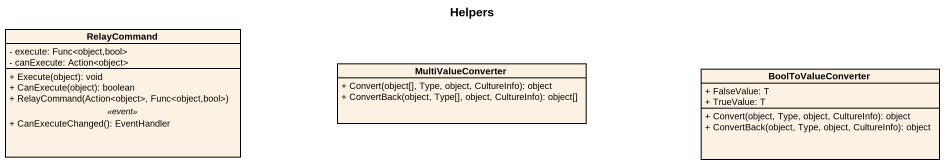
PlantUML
@startuml
title Helpers
hide circle
hide empty members
skinparam classAttributeIconSize 0
class RelayCommand {
  - execute: Func<object,bool>
  - canExecute: Action<object>
  --
  + Execute(object): void
  + CanExecute(object): boolean
  + RelayCommand(Action<object>, Func<object,bool>)
  .. <<event>> ..
  + CanExecuteChanged(): EventHandler
}
class MultiValueConverter {
  + Convert(object[], Type, object, CultureInfo): object
  + ConvertBack(object, Type[], object, CultureInfo): object[]
}
class BoolToValueConverter {
  + FalseValue: T
  + TrueValue: T
  + Convert(object, Type, object, CultureInfo): object
  + ConvertBack(object, Type, object, CultureInfo): object
}
@enduml
